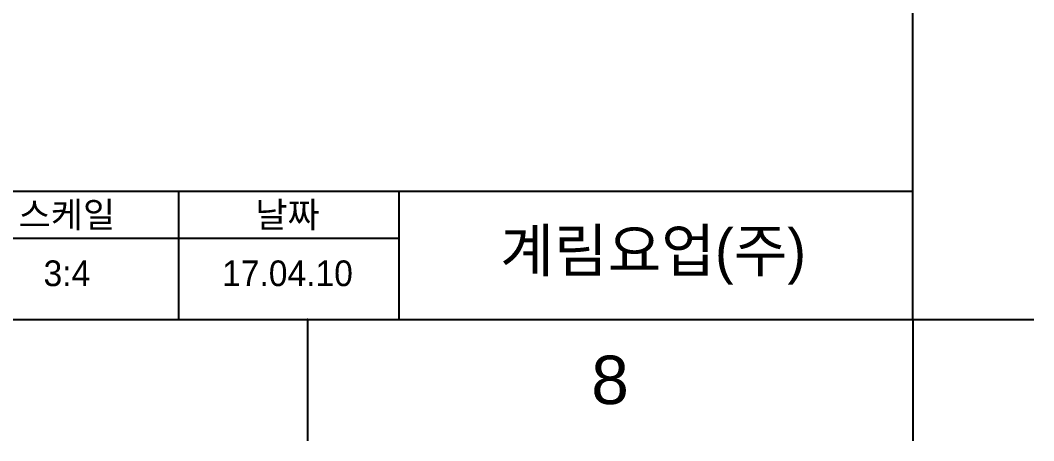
# Model space of a CAD drawing. Header units: millimetres. Extents: x 601 to 1195, y -13 to 407.
# Drawn here: x 1076.6 to 1195, y -13.3 to 35.8 of the extents above; entities that cross this region are included whole.
import ezdxf

# ---------------------------------------------------------------- set-up
doc = ezdxf.new("R2010")
doc.units = ezdxf.units.MM
doc.header["$LTSCALE"] = 0.1
doc.linetypes.add('CENTERX2', pattern=[101.6, 63.5, -12.7, 12.7, -12.7])
doc.layers.add('FORM', color=7, linetype='Continuous')
doc.layers.add('TEXT', color=2, linetype='Continuous')
doc.styles.get("Standard").update_dxf_attribs({"font": 'arial.ttf'})

msp = doc.modelspace()

# ---------------------------------------------------------------- linework, layer by layer
for p, q in [((1180.8668, 0.8691), (1180.8668, 392.5863)), ((615.2102, 0.8691), (1180.8668, 0.8691)), ((1110.1597, 0.8691), (1110.1597, -13.2723)), ((1180.8668, 0.8691), (1195.0082, 0.8691)), ((1180.8668, 0.8691), (1180.8668, -13.2723))]:
    msp.add_line(p, q)
msp.add_point((1110.1597, 0.8691))
at = {"layer": 'FORM'}
for p, q in [((1017.7878, 15.8691), (1180.8668, 15.8691)), ((1095.097, 15.8691), (1095.097, 0.8691)), ((1120.8668, 0.8691), (1120.8668, 15.8691)), ((1120.8668, 0.8691), (1120.8668, 15.8691)), ((1017.7878, 10.3691), (1120.8668, 10.3691))]:
    msp.add_line(p, q, dxfattribs=at)

# ---------------------------------------------------------------- texts
at = {"insert": (1145.5132, -6.2016), "char_height": 5.6566, "attachment_point": 5}
msp.add_mtext_dynamic_manual_height_columns('8', width=50, gutter_width=12.5, heights=[0], dxfattribs=at)
at = {"layer": 'TEXT', "linetype": 'CENTERX2', "attachment_point": 5}
for s, insert, char_height in [('{\\fHYGothic-Medium|b0|i0|c129|p18;스케일}', (1082.0585, 12.9738), 3), ('{\\fHYGothic-Medium|b0|i0|c129|p18;날짜}', (1107.8282, 12.9738), 3), ('{\\fHYGothic-Medium|b0|i0|c129|p18;계림요업(주)}', (1150.5411, 8.1987), 5), ('{\\fHYGothic-Medium|b0|i0|c129|p18;3:4}', (1082.0585, 6.2628), 3), ('{\\fHYGothic-Medium|b0|i0|c129|p18;17.04.10}', (1107.8282, 6.2628), 3)]:
    msp.add_mtext_dynamic_manual_height_columns(s, width=60, gutter_width=12.5, heights=[0], dxfattribs=dict(at, insert=insert, char_height=char_height))

doc.saveas('drawing.dxf')
